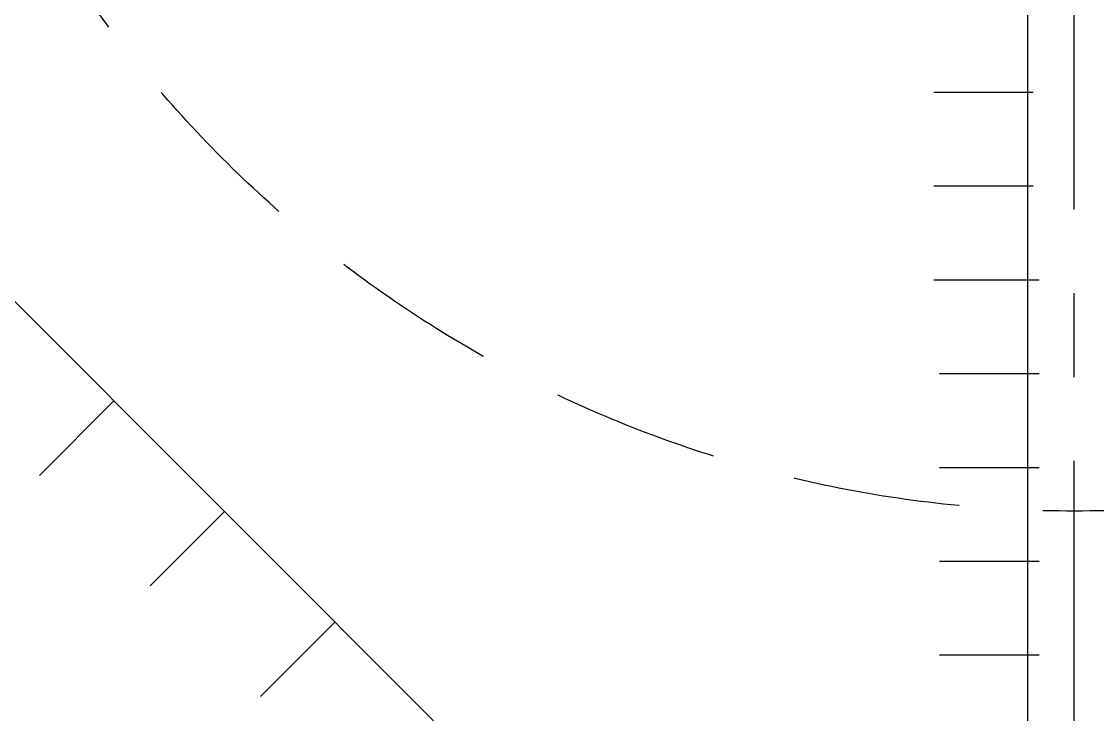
# Model space of a CAD drawing. Header units: millimetres. Extents: x -121190 to 167528, y -50070 to 22631.
# Drawn here: x 24641 to 25444, y 4125 to 4642 of the extents above; entities that cross this region are included whole.
import ezdxf

# ---------------------------------------------------------------- set-up
doc = ezdxf.new("R2010")
doc.units = ezdxf.units.MM
doc.header["$MEASUREMENT"] = 0
doc.linetypes.add('CENTER2', pattern=[1.125, 0.75, -0.125, 0.125, -0.125])
doc.linetypes.add('HIDDEN', pattern=[0.375, 0.25, -0.125])
for name, color, linetype in [('04.HIDDEN', 8, 'HIDDEN'), ('10.HATCH', 9, 'Continuous'), ('CDC.01.AXIS', 160, 'CENTER2')]:
    doc.layers.add(name, color=color, linetype=linetype)
doc.layers.add('CDC_03.BORDER', color=3, linetype='Continuous', lineweight=25)

msp = doc.modelspace()

# ---------------------------------------------------------------- linework, layer by layer
at = {"layer": '04.HIDDEN', "ltscale": 500}
msp.add_circle((25426.87, 5176.84), 900, dxfattribs=at)
at = {"layer": '10.HATCH', "ltscale": 10}
for p, q in [((25321.87, 4589.44), (25391.87, 4589.44)), ((25321.91, 4589.44), (25391.91, 4589.44)), ((25321.96, 4589.44), (25391.96, 4589.44)), ((25322, 4589.44), (25392, 4589.44)), ((25322.04, 4589.44), (25392.04, 4589.44)), ((25322.09, 4589.44), (25392.09, 4589.44)), ((25322.13, 4589.44), (25392.13, 4589.44)), ((25322.18, 4589.44), (25392.18, 4589.44)), ((25322.22, 4589.44), (25392.22, 4589.44)), ((25322.26, 4589.44), (25392.26, 4589.44)), ((25322.31, 4589.44), (25392.31, 4589.44)), ((25322.35, 4589.44), (25392.35, 4589.44)), ((25322.39, 4589.44), (25392.39, 4589.44)), ((25322.44, 4589.44), (25392.44, 4589.44)), ((25322.48, 4589.44), (25392.48, 4589.44)), ((25322.53, 4589.44), (25392.53, 4589.44)), ((25322.57, 4589.44), (25392.57, 4589.44)), ((25322.61, 4589.44), (25392.61, 4589.44)), ((25322.66, 4589.44), (25392.66, 4589.44)), ((25322.7, 4589.44), (25392.7, 4589.44)), ((25322.74, 4589.44), (25392.74, 4589.44)), ((25322.79, 4589.44), (25392.79, 4589.44)), ((25322.83, 4589.44), (25392.83, 4589.44)), ((25322.88, 4589.44), (25392.88, 4589.44)), ((25322.92, 4589.44), (25392.92, 4589.44)), ((25322.96, 4589.44), (25392.96, 4589.44)), ((25323.01, 4589.44), (25393.01, 4589.44)), ((25323.05, 4589.44), (25393.05, 4589.44)), ((25323.09, 4589.44), (25393.09, 4589.44)), ((25323.14, 4589.44), (25393.14, 4589.44)), ((25323.18, 4589.44), (25393.18, 4589.44)), ((25323.23, 4589.44), (25393.23, 4589.44)), ((25323.27, 4589.44), (25393.27, 4589.44)), ((25323.31, 4589.44), (25393.31, 4589.44)), ((25323.36, 4589.44), (25393.36, 4589.44)), ((25323.4, 4589.44), (25393.4, 4589.44)), ((25323.44, 4589.44), (25393.44, 4589.44)), ((25323.49, 4589.44), (25393.49, 4589.44)), ((25323.53, 4589.44), (25393.53, 4589.44)), ((25323.58, 4589.44), (25393.58, 4589.44)), ((25323.62, 4589.44), (25393.62, 4589.44)), ((25323.66, 4589.44), (25393.66, 4589.44)), ((25323.71, 4589.44), (25393.71, 4589.44)), ((25323.75, 4589.44), (25393.75, 4589.44)), ((25323.79, 4589.44), (25393.79, 4589.44)), ((25323.84, 4589.44), (25393.84, 4589.44)), ((25323.88, 4589.44), (25393.88, 4589.44)), ((25323.93, 4589.44), (25393.93, 4589.44)), ((25323.97, 4589.44), (25393.97, 4589.44)), ((25324.01, 4589.44), (25394.01, 4589.44)), ((25324.06, 4589.44), (25394.06, 4589.44)), ((25324.1, 4589.44), (25394.1, 4589.44)), ((25324.14, 4589.44), (25394.14, 4589.44)), ((25324.19, 4589.44), (25394.19, 4589.44)), ((25324.23, 4589.44), (25394.23, 4589.44)), ((25324.28, 4589.44), (25394.28, 4589.44)), ((25324.32, 4589.44), (25394.32, 4589.44)), ((25324.36, 4589.44), (25394.36, 4589.44)), ((25324.41, 4589.44), (25394.41, 4589.44)), ((25324.45, 4589.44), (25394.45, 4589.44)), ((25324.49, 4589.44), (25394.49, 4589.44)), ((25324.54, 4589.44), (25394.54, 4589.44)), ((25324.58, 4589.44), (25394.58, 4589.44)), ((25324.63, 4589.44), (25394.63, 4589.44)), ((25324.67, 4589.44), (25394.67, 4589.44)), ((25324.71, 4589.44), (25394.71, 4589.44)), ((25324.76, 4589.44), (25394.76, 4589.44)), ((25324.8, 4589.44), (25394.8, 4589.44)), ((25324.84, 4589.44), (25394.84, 4589.44)), ((25324.89, 4589.44), (25394.89, 4589.44)), ((25324.93, 4589.44), (25394.93, 4589.44)), ((25324.98, 4589.44), (25394.98, 4589.44)), ((25325.02, 4589.44), (25395.02, 4589.44)), ((25325.06, 4589.44), (25395.06, 4589.44)), ((25325.11, 4589.44), (25395.11, 4589.44)), ((25325.15, 4589.44), (25395.15, 4589.44)), ((25325.19, 4589.44), (25395.19, 4589.44)), ((25325.24, 4589.44), (25395.24, 4589.44)), ((25325.28, 4589.44), (25395.28, 4589.44)), ((25325.33, 4589.44), (25395.33, 4589.44)), ((25325.37, 4589.44), (25395.37, 4589.44)), ((25325.41, 4589.44), (25395.41, 4589.44)), ((25325.46, 4589.44), (25395.46, 4589.44)), ((25325.5, 4589.44), (25395.5, 4589.44)), ((25325.54, 4589.44), (25395.54, 4589.44)), ((25325.59, 4589.44), (25395.59, 4589.44)), ((25325.63, 4589.44), (25395.63, 4589.44)), ((25325.68, 4589.44), (25395.68, 4589.44)), ((25325.72, 4589.44), (25395.72, 4589.44)), ((25325.76, 4589.44), (25395.76, 4589.44)), ((25325.81, 4589.44), (25395.81, 4589.44)), ((25325.85, 4589.44), (25395.85, 4589.44)), ((25325.89, 4589.44), (25395.89, 4589.44)), ((25325.94, 4589.44), (25395.94, 4589.44)), ((25325.98, 4589.44), (25395.98, 4589.44)), ((25326.03, 4589.44), (25396.03, 4589.44)), ((25326.07, 4589.44), (25396.07, 4589.44)), ((25326.11, 4589.44), (25396.11, 4589.44)), ((25326.16, 4589.44), (25396.16, 4589.44)), ((25326.2, 4589.44), (25396.2, 4589.44)), ((25321.87, 4519.44), (25391.87, 4519.44)), ((25321.91, 4519.44), (25391.91, 4519.44)), ((25321.96, 4519.44), (25391.96, 4519.44)), ((25322, 4519.44), (25392, 4519.44)), ((25322.04, 4519.44), (25392.04, 4519.44)), ((25322.09, 4519.44), (25392.09, 4519.44)), ((25322.13, 4519.44), (25392.13, 4519.44)), ((25322.18, 4519.44), (25392.18, 4519.44)), ((25322.22, 4519.44), (25392.22, 4519.44)), ((25322.26, 4519.44), (25392.26, 4519.44)), ((25322.31, 4519.44), (25392.31, 4519.44)), ((25322.35, 4519.44), (25392.35, 4519.44)), ((25322.39, 4519.44), (25392.39, 4519.44)), ((25322.44, 4519.44), (25392.44, 4519.44)), ((25322.48, 4519.44), (25392.48, 4519.44)), ((25322.53, 4519.44), (25392.53, 4519.44)), ((25322.57, 4519.44), (25392.57, 4519.44)), ((25322.61, 4519.44), (25392.61, 4519.44)), ((25322.66, 4519.44), (25392.66, 4519.44)), ((25322.7, 4519.44), (25392.7, 4519.44)), ((25322.74, 4519.44), (25392.74, 4519.44)), ((25322.79, 4519.44), (25392.79, 4519.44)), ((25322.83, 4519.44), (25392.83, 4519.44)), ((25322.88, 4519.44), (25392.88, 4519.44)), ((25322.92, 4519.44), (25392.92, 4519.44)), ((25322.96, 4519.44), (25392.96, 4519.44)), ((25323.01, 4519.44), (25393.01, 4519.44)), ((25323.05, 4519.44), (25393.05, 4519.44)), ((25323.09, 4519.44), (25393.09, 4519.44)), ((25323.14, 4519.44), (25393.14, 4519.44)), ((25323.18, 4519.44), (25393.18, 4519.44)), ((25323.23, 4519.44), (25393.23, 4519.44)), ((25323.27, 4519.44), (25393.27, 4519.44)), ((25323.31, 4519.44), (25393.31, 4519.44)), ((25323.36, 4519.44), (25393.36, 4519.44)), ((25323.4, 4519.44), (25393.4, 4519.44)), ((25323.44, 4519.44), (25393.44, 4519.44)), ((25323.49, 4519.44), (25393.49, 4519.44)), ((25323.53, 4519.44), (25393.53, 4519.44)), ((25323.58, 4519.44), (25393.58, 4519.44)), ((25323.62, 4519.44), (25393.62, 4519.44)), ((25323.66, 4519.44), (25393.66, 4519.44)), ((25323.71, 4519.44), (25393.71, 4519.44)), ((25323.75, 4519.44), (25393.75, 4519.44)), ((25323.79, 4519.44), (25393.79, 4519.44)), ((25323.84, 4519.44), (25393.84, 4519.44)), ((25323.88, 4519.44), (25393.88, 4519.44)), ((25323.93, 4519.44), (25393.93, 4519.44)), ((25323.97, 4519.44), (25393.97, 4519.44)), ((25324.01, 4519.44), (25394.01, 4519.44)), ((25324.06, 4519.44), (25394.06, 4519.44)), ((25324.1, 4519.44), (25394.1, 4519.44)), ((25324.14, 4519.44), (25394.14, 4519.44)), ((25324.19, 4519.44), (25394.19, 4519.44)), ((25324.23, 4519.44), (25394.23, 4519.44)), ((25324.28, 4519.44), (25394.28, 4519.44)), ((25324.32, 4519.44), (25394.32, 4519.44)), ((25324.36, 4519.44), (25394.36, 4519.44)), ((25324.41, 4519.44), (25394.41, 4519.44)), ((25324.45, 4519.44), (25394.45, 4519.44)), ((25324.49, 4519.44), (25394.49, 4519.44)), ((25324.54, 4519.44), (25394.54, 4519.44)), ((25324.58, 4519.44), (25394.58, 4519.44)), ((25324.63, 4519.44), (25394.63, 4519.44)), ((25324.67, 4519.44), (25394.67, 4519.44)), ((25324.71, 4519.44), (25394.71, 4519.44)), ((25324.76, 4519.44), (25394.76, 4519.44)), ((25324.8, 4519.44), (25394.8, 4519.44)), ((25324.84, 4519.44), (25394.84, 4519.44)), ((25324.89, 4519.44), (25394.89, 4519.44)), ((25324.93, 4519.44), (25394.93, 4519.44)), ((25324.98, 4519.44), (25394.98, 4519.44)), ((25325.02, 4519.44), (25395.02, 4519.44)), ((25325.06, 4519.44), (25395.06, 4519.44)), ((25325.11, 4519.44), (25395.11, 4519.44)), ((25325.15, 4519.44), (25395.15, 4519.44)), ((25325.19, 4519.44), (25395.19, 4519.44)), ((25325.24, 4519.44), (25395.24, 4519.44)), ((25325.28, 4519.44), (25395.28, 4519.44)), ((25325.33, 4519.44), (25395.33, 4519.44)), ((25325.37, 4519.44), (25395.37, 4519.44)), ((25325.41, 4519.44), (25395.41, 4519.44)), ((25325.46, 4519.44), (25395.46, 4519.44)), ((25325.5, 4519.44), (25395.5, 4519.44)), ((25325.54, 4519.44), (25395.54, 4519.44)), ((25325.59, 4519.44), (25395.59, 4519.44)), ((25325.63, 4519.44), (25395.63, 4519.44)), ((25325.68, 4519.44), (25395.68, 4519.44)), ((25325.72, 4519.44), (25395.72, 4519.44)), ((25325.76, 4519.44), (25395.76, 4519.44)), ((25325.81, 4519.44), (25395.81, 4519.44)), ((25325.85, 4519.44), (25395.85, 4519.44)), ((25325.89, 4519.44), (25395.89, 4519.44)), ((25325.94, 4519.44), (25395.94, 4519.44)), ((25325.98, 4519.44), (25395.98, 4519.44)), ((25326.03, 4519.44), (25396.03, 4519.44)), ((25326.07, 4519.44), (25396.07, 4519.44)), ((25326.11, 4519.44), (25396.11, 4519.44)), ((25326.16, 4519.44), (25396.16, 4519.44)), ((25326.2, 4519.44), (25396.2, 4519.44)), ((25321.87, 4449.44), (25391.87, 4449.44)), ((25321.91, 4449.44), (25391.91, 4449.44)), ((25321.96, 4449.44), (25391.96, 4449.44)), ((25322, 4449.44), (25392, 4449.44)), ((25322.04, 4449.44), (25392.04, 4449.44)), ((25322.09, 4449.44), (25392.09, 4449.44)), ((25322.13, 4449.44), (25392.13, 4449.44)), ((25322.18, 4449.44), (25392.18, 4449.44)), ((25322.22, 4449.44), (25392.22, 4449.44)), ((25322.26, 4449.44), (25392.26, 4449.44)), ((25322.31, 4449.44), (25392.31, 4449.44)), ((25322.35, 4449.44), (25392.35, 4449.44)), ((25322.39, 4449.44), (25392.39, 4449.44)), ((25322.44, 4449.44), (25392.44, 4449.44)), ((25322.48, 4449.44), (25392.48, 4449.44)), ((25322.53, 4449.44), (25392.53, 4449.44)), ((25322.57, 4449.44), (25392.57, 4449.44)), ((25322.61, 4449.44), (25392.61, 4449.44)), ((25322.66, 4449.44), (25392.66, 4449.44)), ((25322.7, 4449.44), (25392.7, 4449.44)), ((25322.74, 4449.44), (25392.74, 4449.44)), ((25322.79, 4449.44), (25392.79, 4449.44)), ((25322.83, 4449.44), (25392.83, 4449.44)), ((25322.88, 4449.44), (25392.88, 4449.44)), ((25322.92, 4449.44), (25392.92, 4449.44)), ((25322.96, 4449.44), (25392.96, 4449.44)), ((25323.01, 4449.44), (25393.01, 4449.44)), ((25323.05, 4449.44), (25393.05, 4449.44)), ((25323.09, 4449.44), (25393.09, 4449.44)), ((25323.14, 4449.44), (25393.14, 4449.44)), ((25323.18, 4449.44), (25393.18, 4449.44)), ((25323.23, 4449.44), (25393.23, 4449.44)), ((25323.27, 4449.44), (25393.27, 4449.44)), ((25323.31, 4449.44), (25393.31, 4449.44)), ((25323.36, 4449.44), (25393.36, 4449.44)), ((25323.4, 4449.44), (25393.4, 4449.44)), ((25323.44, 4449.44), (25393.44, 4449.44)), ((25323.49, 4449.44), (25393.49, 4449.44)), ((25323.53, 4449.44), (25393.53, 4449.44)), ((25323.58, 4449.44), (25393.58, 4449.44)), ((25323.62, 4449.44), (25393.62, 4449.44)), ((25323.66, 4449.44), (25393.66, 4449.44)), ((25323.71, 4449.44), (25393.71, 4449.44)), ((25323.75, 4449.44), (25393.75, 4449.44)), ((25323.79, 4449.44), (25393.79, 4449.44)), ((25323.84, 4449.44), (25393.84, 4449.44)), ((25323.88, 4449.44), (25393.88, 4449.44)), ((25323.93, 4449.44), (25393.93, 4449.44)), ((25323.97, 4449.44), (25393.97, 4449.44)), ((25324.01, 4449.44), (25394.01, 4449.44)), ((25324.06, 4449.44), (25394.06, 4449.44)), ((25324.1, 4449.44), (25394.1, 4449.44)), ((25324.14, 4449.44), (25394.14, 4449.44)), ((25324.19, 4449.44), (25394.19, 4449.44)), ((25324.23, 4449.44), (25394.23, 4449.44)), ((25324.28, 4449.44), (25394.28, 4449.44)), ((25324.32, 4449.44), (25394.32, 4449.44)), ((25324.36, 4449.44), (25394.36, 4449.44)), ((25324.41, 4449.44), (25394.41, 4449.44)), ((25324.45, 4449.44), (25394.45, 4449.44)), ((25324.49, 4449.44), (25394.49, 4449.44)), ((25324.54, 4449.44), (25394.54, 4449.44)), ((25324.58, 4449.44), (25394.58, 4449.44)), ((25324.63, 4449.44), (25394.63, 4449.44)), ((25324.67, 4449.44), (25394.67, 4449.44)), ((25324.71, 4449.44), (25394.71, 4449.44)), ((25324.76, 4449.44), (25394.76, 4449.44)), ((25324.8, 4449.44), (25394.8, 4449.44)), ((25324.84, 4449.44), (25394.84, 4449.44)), ((25324.89, 4449.44), (25394.89, 4449.44)), ((25324.93, 4449.44), (25394.93, 4449.44)), ((25324.98, 4449.44), (25394.98, 4449.44)), ((25325.02, 4449.44), (25395.02, 4449.44)), ((25325.06, 4449.44), (25395.06, 4449.44)), ((25325.11, 4449.44), (25395.11, 4449.44)), ((25325.15, 4449.44), (25395.15, 4449.44)), ((25325.19, 4449.44), (25395.19, 4449.44)), ((25325.24, 4449.44), (25395.24, 4449.44)), ((25325.28, 4449.44), (25395.28, 4449.44)), ((25325.33, 4449.44), (25395.33, 4449.44)), ((25325.37, 4449.44), (25395.37, 4449.44)), ((25325.41, 4449.44), (25395.41, 4449.44)), ((25325.46, 4449.44), (25395.46, 4449.44)), ((25325.5, 4449.44), (25395.5, 4449.44)), ((25325.54, 4449.44), (25395.54, 4449.44)), ((25325.59, 4449.44), (25395.59, 4449.44)), ((25325.63, 4449.44), (25395.63, 4449.44)), ((25325.68, 4449.44), (25395.68, 4449.44)), ((25325.72, 4449.44), (25395.72, 4449.44)), ((25325.76, 4449.44), (25395.76, 4449.44)), ((25325.81, 4449.44), (25395.81, 4449.44)), ((25325.85, 4449.44), (25395.85, 4449.44)), ((25325.89, 4449.44), (25395.89, 4449.44)), ((25325.94, 4449.44), (25395.94, 4449.44)), ((25325.98, 4449.44), (25395.98, 4449.44)), ((25326.03, 4449.44), (25396.03, 4449.44)), ((25326.07, 4449.44), (25396.07, 4449.44)), ((25326.11, 4449.44), (25396.11, 4449.44)), ((25326.16, 4449.44), (25396.16, 4449.44)), ((25326.2, 4449.44), (25396.2, 4449.44)), ((25326.24, 4449.44), (25396.24, 4449.44)), ((25326.29, 4449.44), (25396.29, 4449.44)), ((25326.33, 4449.44), (25396.33, 4449.44)), ((25326.38, 4449.44), (25396.38, 4449.44)), ((25326.42, 4449.44), (25396.42, 4449.44)), ((25326.46, 4449.44), (25396.46, 4449.44)), ((25326.51, 4449.44), (25396.51, 4449.44)), ((25326.55, 4449.44), (25396.55, 4449.44)), ((25326.59, 4449.44), (25396.59, 4449.44)), ((25326.64, 4449.44), (25396.64, 4449.44)), ((25326.68, 4449.44), (25396.68, 4449.44)), ((25326.73, 4449.44), (25396.73, 4449.44)), ((25326.77, 4449.44), (25396.77, 4449.44)), ((25326.81, 4449.44), (25396.81, 4449.44)), ((25326.86, 4449.44), (25396.86, 4449.44)), ((25326.9, 4449.44), (25396.9, 4449.44)), ((25326.94, 4449.44), (25396.94, 4449.44)), ((25326.99, 4449.44), (25396.99, 4449.44)), ((25327.03, 4449.44), (25397.03, 4449.44)), ((25327.08, 4449.44), (25397.08, 4449.44)), ((25327.12, 4449.44), (25397.12, 4449.44)), ((25327.16, 4449.44), (25397.16, 4449.44)), ((25327.21, 4449.44), (25397.21, 4449.44)), ((25327.25, 4449.44), (25397.25, 4449.44)), ((25327.29, 4449.44), (25397.29, 4449.44)), ((25327.34, 4449.44), (25397.34, 4449.44)), ((25327.38, 4449.44), (25397.38, 4449.44)), ((25327.43, 4449.44), (25397.43, 4449.44)), ((25327.47, 4449.44), (25397.47, 4449.44)), ((25327.51, 4449.44), (25397.51, 4449.44)), ((25327.56, 4449.44), (25397.56, 4449.44)), ((25327.6, 4449.44), (25397.6, 4449.44)), ((25327.64, 4449.44), (25397.64, 4449.44)), ((25327.69, 4449.44), (25397.69, 4449.44)), ((25327.73, 4449.44), (25397.73, 4449.44)), ((25327.78, 4449.44), (25397.78, 4449.44)), ((25327.82, 4449.44), (25397.82, 4449.44)), ((25327.86, 4449.44), (25397.86, 4449.44)), ((25327.91, 4449.44), (25397.91, 4449.44)), ((25327.95, 4449.44), (25397.95, 4449.44)), ((25327.99, 4449.44), (25397.99, 4449.44)), ((25328.04, 4449.44), (25398.04, 4449.44)), ((25328.08, 4449.44), (25398.08, 4449.44)), ((25328.13, 4449.44), (25398.13, 4449.44)), ((25328.17, 4449.44), (25398.17, 4449.44)), ((25328.21, 4449.44), (25398.21, 4449.44)), ((25328.26, 4449.44), (25398.26, 4449.44)), ((25328.3, 4449.44), (25398.3, 4449.44)), ((25328.34, 4449.44), (25398.34, 4449.44)), ((25328.39, 4449.44), (25398.39, 4449.44)), ((25328.43, 4449.44), (25398.43, 4449.44)), ((25328.48, 4449.44), (25398.48, 4449.44)), ((25328.52, 4449.44), (25398.52, 4449.44)), ((25328.56, 4449.44), (25398.56, 4449.44)), ((25328.61, 4449.44), (25398.61, 4449.44)), ((25328.65, 4449.44), (25398.65, 4449.44)), ((25328.69, 4449.44), (25398.69, 4449.44)), ((25328.74, 4449.44), (25398.74, 4449.44)), ((25328.78, 4449.44), (25398.78, 4449.44)), ((25328.83, 4449.44), (25398.83, 4449.44)), ((25328.87, 4449.44), (25398.87, 4449.44)), ((25328.91, 4449.44), (25398.91, 4449.44)), ((25328.96, 4449.44), (25398.96, 4449.44)), ((25329, 4449.44), (25399, 4449.44)), ((25329.04, 4449.44), (25399.04, 4449.44)), ((25329.09, 4449.44), (25399.09, 4449.44)), ((25329.13, 4449.44), (25399.13, 4449.44)), ((25329.18, 4449.44), (25399.18, 4449.44)), ((25329.22, 4449.44), (25399.22, 4449.44)), ((25329.26, 4449.44), (25399.26, 4449.44)), ((25329.31, 4449.44), (25399.31, 4449.44)), ((25329.35, 4449.44), (25399.35, 4449.44)), ((25329.39, 4449.44), (25399.39, 4449.44)), ((25329.44, 4449.44), (25399.44, 4449.44)), ((25329.48, 4449.44), (25399.48, 4449.44)), ((25329.53, 4449.44), (25399.53, 4449.44)), ((25329.57, 4449.44), (25399.57, 4449.44)), ((25329.61, 4449.44), (25399.61, 4449.44)), ((25329.66, 4449.44), (25399.66, 4449.44)), ((25329.7, 4449.44), (25399.7, 4449.44)), ((25329.74, 4449.44), (25399.74, 4449.44)), ((25329.79, 4449.44), (25399.79, 4449.44)), ((25329.83, 4449.44), (25399.83, 4449.44)), ((25329.88, 4449.44), (25399.88, 4449.44)), ((25329.92, 4449.44), (25399.92, 4449.44)), ((25329.96, 4449.44), (25399.96, 4449.44)), ((25330.01, 4449.44), (25400.01, 4449.44)), ((25330.05, 4449.44), (25400.05, 4449.44)), ((25330.09, 4449.44), (25400.09, 4449.44)), ((25330.14, 4449.44), (25400.14, 4449.44)), ((25330.18, 4449.44), (25400.18, 4449.44)), ((25330.23, 4449.44), (25400.23, 4449.44)), ((25330.27, 4449.44), (25400.27, 4449.44)), ((25330.31, 4449.44), (25400.31, 4449.44)), ((25330.36, 4449.44), (25400.36, 4449.44)), ((25330.4, 4449.44), (25400.4, 4449.44)), ((25330.44, 4449.44), (25400.44, 4449.44)), ((25330.49, 4449.44), (25400.49, 4449.44)), ((25330.53, 4449.44), (25400.53, 4449.44)), ((25326.2, 4379.44), (25396.2, 4379.44)), ((25326.24, 4379.44), (25396.24, 4379.44)), ((25326.29, 4379.44), (25396.29, 4379.44)), ((25326.33, 4379.44), (25396.33, 4379.44)), ((25326.38, 4379.44), (25396.38, 4379.44)), ((25326.42, 4379.44), (25396.42, 4379.44)), ((25326.46, 4379.44), (25396.46, 4379.44)), ((25326.51, 4379.44), (25396.51, 4379.44)), ((25326.55, 4379.44), (25396.55, 4379.44)), ((25326.59, 4379.44), (25396.59, 4379.44)), ((25326.64, 4379.44), (25396.64, 4379.44)), ((25326.68, 4379.44), (25396.68, 4379.44)), ((25326.73, 4379.44), (25396.73, 4379.44)), ((25326.77, 4379.44), (25396.77, 4379.44)), ((25326.81, 4379.44), (25396.81, 4379.44)), ((25326.86, 4379.44), (25396.86, 4379.44)), ((25326.9, 4379.44), (25396.9, 4379.44)), ((25326.94, 4379.44), (25396.94, 4379.44)), ((25326.99, 4379.44), (25396.99, 4379.44)), ((25327.03, 4379.44), (25397.03, 4379.44)), ((25327.08, 4379.44), (25397.08, 4379.44)), ((25327.12, 4379.44), (25397.12, 4379.44)), ((25327.16, 4379.44), (25397.16, 4379.44)), ((25327.21, 4379.44), (25397.21, 4379.44)), ((25327.25, 4379.44), (25397.25, 4379.44)), ((25327.29, 4379.44), (25397.29, 4379.44)), ((25327.34, 4379.44), (25397.34, 4379.44)), ((25327.38, 4379.44), (25397.38, 4379.44)), ((25327.43, 4379.44), (25397.43, 4379.44)), ((25327.47, 4379.44), (25397.47, 4379.44)), ((25327.51, 4379.44), (25397.51, 4379.44)), ((25327.56, 4379.44), (25397.56, 4379.44)), ((25327.6, 4379.44), (25397.6, 4379.44)), ((25327.64, 4379.44), (25397.64, 4379.44)), ((25327.69, 4379.44), (25397.69, 4379.44)), ((25327.73, 4379.44), (25397.73, 4379.44)), ((25327.78, 4379.44), (25397.78, 4379.44)), ((25327.82, 4379.44), (25397.82, 4379.44)), ((25327.86, 4379.44), (25397.86, 4379.44)), ((25327.91, 4379.44), (25397.91, 4379.44)), ((25327.95, 4379.44), (25397.95, 4379.44)), ((25327.99, 4379.44), (25397.99, 4379.44)), ((25328.04, 4379.44), (25398.04, 4379.44)), ((25328.08, 4379.44), (25398.08, 4379.44)), ((25328.13, 4379.44), (25398.13, 4379.44)), ((25328.17, 4379.44), (25398.17, 4379.44)), ((25328.21, 4379.44), (25398.21, 4379.44)), ((25328.26, 4379.44), (25398.26, 4379.44)), ((25328.3, 4379.44), (25398.3, 4379.44)), ((25328.34, 4379.44), (25398.34, 4379.44)), ((25328.39, 4379.44), (25398.39, 4379.44)), ((25328.43, 4379.44), (25398.43, 4379.44)), ((25328.48, 4379.44), (25398.48, 4379.44)), ((25328.52, 4379.44), (25398.52, 4379.44)), ((25328.56, 4379.44), (25398.56, 4379.44)), ((25328.61, 4379.44), (25398.61, 4379.44)), ((25328.65, 4379.44), (25398.65, 4379.44)), ((25328.69, 4379.44), (25398.69, 4379.44)), ((25328.74, 4379.44), (25398.74, 4379.44)), ((25328.78, 4379.44), (25398.78, 4379.44)), ((25328.83, 4379.44), (25398.83, 4379.44)), ((25328.87, 4379.44), (25398.87, 4379.44)), ((25328.91, 4379.44), (25398.91, 4379.44)), ((25328.96, 4379.44), (25398.96, 4379.44)), ((25329, 4379.44), (25399, 4379.44)), ((25329.04, 4379.44), (25399.04, 4379.44)), ((25329.09, 4379.44), (25399.09, 4379.44)), ((25329.13, 4379.44), (25399.13, 4379.44)), ((25329.18, 4379.44), (25399.18, 4379.44)), ((25329.22, 4379.44), (25399.22, 4379.44)), ((25329.26, 4379.44), (25399.26, 4379.44)), ((25329.31, 4379.44), (25399.31, 4379.44)), ((25329.35, 4379.44), (25399.35, 4379.44)), ((25329.39, 4379.44), (25399.39, 4379.44)), ((25329.44, 4379.44), (25399.44, 4379.44)), ((25329.48, 4379.44), (25399.48, 4379.44)), ((25329.53, 4379.44), (25399.53, 4379.44)), ((25329.57, 4379.44), (25399.57, 4379.44)), ((25329.61, 4379.44), (25399.61, 4379.44)), ((25329.66, 4379.44), (25399.66, 4379.44)), ((25329.7, 4379.44), (25399.7, 4379.44)), ((25329.74, 4379.44), (25399.74, 4379.44)), ((25329.79, 4379.44), (25399.79, 4379.44)), ((25329.83, 4379.44), (25399.83, 4379.44)), ((25329.88, 4379.44), (25399.88, 4379.44)), ((25329.92, 4379.44), (25399.92, 4379.44)), ((25329.96, 4379.44), (25399.96, 4379.44)), ((25330.01, 4379.44), (25400.01, 4379.44)), ((25330.05, 4379.44), (25400.05, 4379.44)), ((25330.09, 4379.44), (25400.09, 4379.44)), ((25330.14, 4379.44), (25400.14, 4379.44)), ((25330.18, 4379.44), (25400.18, 4379.44)), ((25330.23, 4379.44), (25400.23, 4379.44)), ((25330.27, 4379.44), (25400.27, 4379.44)), ((25330.31, 4379.44), (25400.31, 4379.44)), ((25330.36, 4379.44), (25400.36, 4379.44)), ((25330.4, 4379.44), (25400.4, 4379.44)), ((25330.44, 4379.44), (25400.44, 4379.44)), ((25330.49, 4379.44), (25400.49, 4379.44)), ((25330.53, 4379.44), (25400.53, 4379.44)), ((24654.34, 4303.5), (24709.87, 4359.03)), ((25326.2, 4309.44), (25396.2, 4309.44)), ((25326.24, 4309.44), (25396.24, 4309.44)), ((25326.29, 4309.44), (25396.29, 4309.44)), ((25326.33, 4309.44), (25396.33, 4309.44)), ((25326.38, 4309.44), (25396.38, 4309.44)), ((25326.42, 4309.44), (25396.42, 4309.44)), ((25326.46, 4309.44), (25396.46, 4309.44)), ((25326.51, 4309.44), (25396.51, 4309.44)), ((25326.55, 4309.44), (25396.55, 4309.44)), ((25326.59, 4309.44), (25396.59, 4309.44)), ((25326.64, 4309.44), (25396.64, 4309.44)), ((25326.68, 4309.44), (25396.68, 4309.44)), ((25326.73, 4309.44), (25396.73, 4309.44)), ((25326.77, 4309.44), (25396.77, 4309.44)), ((25326.81, 4309.44), (25396.81, 4309.44)), ((25326.86, 4309.44), (25396.86, 4309.44)), ((25326.9, 4309.44), (25396.9, 4309.44)), ((25326.94, 4309.44), (25396.94, 4309.44)), ((25326.99, 4309.44), (25396.99, 4309.44)), ((25327.03, 4309.44), (25397.03, 4309.44)), ((25327.08, 4309.44), (25397.08, 4309.44)), ((25327.12, 4309.44), (25397.12, 4309.44)), ((25327.16, 4309.44), (25397.16, 4309.44)), ((25327.21, 4309.44), (25397.21, 4309.44)), ((25327.25, 4309.44), (25397.25, 4309.44)), ((25327.29, 4309.44), (25397.29, 4309.44)), ((25327.34, 4309.44), (25397.34, 4309.44)), ((25327.38, 4309.44), (25397.38, 4309.44)), ((25327.43, 4309.44), (25397.43, 4309.44)), ((25327.47, 4309.44), (25397.47, 4309.44)), ((25327.51, 4309.44), (25397.51, 4309.44)), ((25327.56, 4309.44), (25397.56, 4309.44)), ((25327.6, 4309.44), (25397.6, 4309.44)), ((25327.64, 4309.44), (25397.64, 4309.44)), ((25327.69, 4309.44), (25397.69, 4309.44)), ((25327.73, 4309.44), (25397.73, 4309.44)), ((25327.78, 4309.44), (25397.78, 4309.44)), ((25327.82, 4309.44), (25397.82, 4309.44)), ((25327.86, 4309.44), (25397.86, 4309.44)), ((25327.91, 4309.44), (25397.91, 4309.44)), ((25327.95, 4309.44), (25397.95, 4309.44)), ((25327.99, 4309.44), (25397.99, 4309.44)), ((25328.04, 4309.44), (25398.04, 4309.44)), ((25328.08, 4309.44), (25398.08, 4309.44)), ((25328.13, 4309.44), (25398.13, 4309.44)), ((25328.17, 4309.44), (25398.17, 4309.44)), ((25328.21, 4309.44), (25398.21, 4309.44)), ((25328.26, 4309.44), (25398.26, 4309.44)), ((25328.3, 4309.44), (25398.3, 4309.44)), ((25328.34, 4309.44), (25398.34, 4309.44)), ((25328.39, 4309.44), (25398.39, 4309.44)), ((25328.43, 4309.44), (25398.43, 4309.44)), ((25328.48, 4309.44), (25398.48, 4309.44)), ((25328.52, 4309.44), (25398.52, 4309.44)), ((25328.56, 4309.44), (25398.56, 4309.44)), ((25328.61, 4309.44), (25398.61, 4309.44)), ((25328.65, 4309.44), (25398.65, 4309.44)), ((25328.69, 4309.44), (25398.69, 4309.44)), ((25328.74, 4309.44), (25398.74, 4309.44)), ((25328.78, 4309.44), (25398.78, 4309.44)), ((25328.83, 4309.44), (25398.83, 4309.44)), ((25328.87, 4309.44), (25398.87, 4309.44)), ((25328.91, 4309.44), (25398.91, 4309.44)), ((25328.96, 4309.44), (25398.96, 4309.44)), ((25329, 4309.44), (25399, 4309.44)), ((25329.04, 4309.44), (25399.04, 4309.44)), ((25329.09, 4309.44), (25399.09, 4309.44)), ((25329.13, 4309.44), (25399.13, 4309.44)), ((25329.18, 4309.44), (25399.18, 4309.44)), ((25329.22, 4309.44), (25399.22, 4309.44)), ((25329.26, 4309.44), (25399.26, 4309.44)), ((25329.31, 4309.44), (25399.31, 4309.44)), ((25329.35, 4309.44), (25399.35, 4309.44)), ((25329.39, 4309.44), (25399.39, 4309.44)), ((25329.44, 4309.44), (25399.44, 4309.44)), ((25329.48, 4309.44), (25399.48, 4309.44)), ((25329.53, 4309.44), (25399.53, 4309.44)), ((25329.57, 4309.44), (25399.57, 4309.44)), ((25329.61, 4309.44), (25399.61, 4309.44)), ((25329.66, 4309.44), (25399.66, 4309.44)), ((25329.7, 4309.44), (25399.7, 4309.44)), ((25329.74, 4309.44), (25399.74, 4309.44)), ((25329.79, 4309.44), (25399.79, 4309.44)), ((25329.83, 4309.44), (25399.83, 4309.44)), ((25329.88, 4309.44), (25399.88, 4309.44)), ((25329.92, 4309.44), (25399.92, 4309.44)), ((25329.96, 4309.44), (25399.96, 4309.44)), ((25330.01, 4309.44), (25400.01, 4309.44)), ((25330.05, 4309.44), (25400.05, 4309.44)), ((25330.09, 4309.44), (25400.09, 4309.44)), ((25330.14, 4309.44), (25400.14, 4309.44)), ((25330.18, 4309.44), (25400.18, 4309.44)), ((25330.23, 4309.44), (25400.23, 4309.44)), ((25330.27, 4309.44), (25400.27, 4309.44)), ((25330.31, 4309.44), (25400.31, 4309.44)), ((25330.36, 4309.44), (25400.36, 4309.44)), ((25330.4, 4309.44), (25400.4, 4309.44)), ((25330.44, 4309.44), (25400.44, 4309.44)), ((25330.49, 4309.44), (25400.49, 4309.44)), ((25330.53, 4309.44), (25400.53, 4309.44)), ((24736.84, 4221.01), (24792.36, 4276.53)), ((25326.2, 4239.44), (25396.2, 4239.44)), ((25326.24, 4239.44), (25396.24, 4239.44)), ((25326.29, 4239.44), (25396.29, 4239.44)), ((25326.33, 4239.44), (25396.33, 4239.44)), ((25326.38, 4239.44), (25396.38, 4239.44)), ((25326.42, 4239.44), (25396.42, 4239.44)), ((25326.46, 4239.44), (25396.46, 4239.44)), ((25326.51, 4239.44), (25396.51, 4239.44)), ((25326.55, 4239.44), (25396.55, 4239.44)), ((25326.59, 4239.44), (25396.59, 4239.44)), ((25326.64, 4239.44), (25396.64, 4239.44)), ((25326.68, 4239.44), (25396.68, 4239.44)), ((25326.73, 4239.44), (25396.73, 4239.44)), ((25326.77, 4239.44), (25396.77, 4239.44)), ((25326.81, 4239.44), (25396.81, 4239.44)), ((25326.86, 4239.44), (25396.86, 4239.44)), ((25326.9, 4239.44), (25396.9, 4239.44)), ((25326.94, 4239.44), (25396.94, 4239.44)), ((25326.99, 4239.44), (25396.99, 4239.44)), ((25327.03, 4239.44), (25397.03, 4239.44)), ((25327.08, 4239.44), (25397.08, 4239.44)), ((25327.12, 4239.44), (25397.12, 4239.44)), ((25327.16, 4239.44), (25397.16, 4239.44)), ((25327.21, 4239.44), (25397.21, 4239.44)), ((25327.25, 4239.44), (25397.25, 4239.44)), ((25327.29, 4239.44), (25397.29, 4239.44)), ((25327.34, 4239.44), (25397.34, 4239.44)), ((25327.38, 4239.44), (25397.38, 4239.44)), ((25327.43, 4239.44), (25397.43, 4239.44)), ((25327.47, 4239.44), (25397.47, 4239.44)), ((25327.51, 4239.44), (25397.51, 4239.44)), ((25327.56, 4239.44), (25397.56, 4239.44)), ((25327.6, 4239.44), (25397.6, 4239.44)), ((25327.64, 4239.44), (25397.64, 4239.44)), ((25327.69, 4239.44), (25397.69, 4239.44)), ((25327.73, 4239.44), (25397.73, 4239.44)), ((25327.78, 4239.44), (25397.78, 4239.44)), ((25327.82, 4239.44), (25397.82, 4239.44)), ((25327.86, 4239.44), (25397.86, 4239.44)), ((25327.91, 4239.44), (25397.91, 4239.44)), ((25327.95, 4239.44), (25397.95, 4239.44)), ((25327.99, 4239.44), (25397.99, 4239.44)), ((25328.04, 4239.44), (25398.04, 4239.44)), ((25328.08, 4239.44), (25398.08, 4239.44)), ((25328.13, 4239.44), (25398.13, 4239.44)), ((25328.17, 4239.44), (25398.17, 4239.44)), ((25328.21, 4239.44), (25398.21, 4239.44)), ((25328.26, 4239.44), (25398.26, 4239.44)), ((25328.3, 4239.44), (25398.3, 4239.44)), ((25328.34, 4239.44), (25398.34, 4239.44)), ((25328.39, 4239.44), (25398.39, 4239.44)), ((25328.43, 4239.44), (25398.43, 4239.44)), ((25328.48, 4239.44), (25398.48, 4239.44)), ((25328.52, 4239.44), (25398.52, 4239.44)), ((25328.56, 4239.44), (25398.56, 4239.44)), ((25328.61, 4239.44), (25398.61, 4239.44)), ((25328.65, 4239.44), (25398.65, 4239.44)), ((25328.69, 4239.44), (25398.69, 4239.44)), ((25328.74, 4239.44), (25398.74, 4239.44)), ((25328.78, 4239.44), (25398.78, 4239.44)), ((25328.83, 4239.44), (25398.83, 4239.44)), ((25328.87, 4239.44), (25398.87, 4239.44)), ((25328.91, 4239.44), (25398.91, 4239.44)), ((25328.96, 4239.44), (25398.96, 4239.44)), ((25329, 4239.44), (25399, 4239.44)), ((25329.04, 4239.44), (25399.04, 4239.44)), ((25329.09, 4239.44), (25399.09, 4239.44)), ((25329.13, 4239.44), (25399.13, 4239.44)), ((25329.18, 4239.44), (25399.18, 4239.44)), ((25329.22, 4239.44), (25399.22, 4239.44)), ((25329.26, 4239.44), (25399.26, 4239.44)), ((25329.31, 4239.44), (25399.31, 4239.44)), ((25329.35, 4239.44), (25399.35, 4239.44)), ((25329.39, 4239.44), (25399.39, 4239.44)), ((25329.44, 4239.44), (25399.44, 4239.44)), ((25329.48, 4239.44), (25399.48, 4239.44)), ((25329.53, 4239.44), (25399.53, 4239.44)), ((25329.57, 4239.44), (25399.57, 4239.44)), ((25329.61, 4239.44), (25399.61, 4239.44)), ((25329.66, 4239.44), (25399.66, 4239.44)), ((25329.7, 4239.44), (25399.7, 4239.44)), ((25329.74, 4239.44), (25399.74, 4239.44)), ((25329.79, 4239.44), (25399.79, 4239.44)), ((25329.83, 4239.44), (25399.83, 4239.44)), ((25329.88, 4239.44), (25399.88, 4239.44)), ((25329.92, 4239.44), (25399.92, 4239.44)), ((25329.96, 4239.44), (25399.96, 4239.44)), ((25330.01, 4239.44), (25400.01, 4239.44)), ((25330.05, 4239.44), (25400.05, 4239.44)), ((25330.09, 4239.44), (25400.09, 4239.44)), ((25330.14, 4239.44), (25400.14, 4239.44)), ((25330.18, 4239.44), (25400.18, 4239.44)), ((25330.23, 4239.44), (25400.23, 4239.44)), ((25330.27, 4239.44), (25400.27, 4239.44)), ((25330.31, 4239.44), (25400.31, 4239.44)), ((25330.36, 4239.44), (25400.36, 4239.44)), ((25330.4, 4239.44), (25400.4, 4239.44)), ((25330.44, 4239.44), (25400.44, 4239.44)), ((25330.49, 4239.44), (25400.49, 4239.44)), ((25330.53, 4239.44), (25400.53, 4239.44)), ((24819.35, 4138.53), (24874.86, 4194.04)), ((24819.35, 4138.53), (24874.86, 4194.04)), ((25326.2, 4169.44), (25396.2, 4169.44)), ((25326.24, 4169.44), (25396.24, 4169.44)), ((25326.29, 4169.44), (25396.29, 4169.44)), ((25326.33, 4169.44), (25396.33, 4169.44)), ((25326.38, 4169.44), (25396.38, 4169.44)), ((25326.42, 4169.44), (25396.42, 4169.44)), ((25326.46, 4169.44), (25396.46, 4169.44)), ((25326.51, 4169.44), (25396.51, 4169.44)), ((25326.55, 4169.44), (25396.55, 4169.44)), ((25326.59, 4169.44), (25396.59, 4169.44)), ((25326.64, 4169.44), (25396.64, 4169.44)), ((25326.68, 4169.44), (25396.68, 4169.44)), ((25326.73, 4169.44), (25396.73, 4169.44)), ((25326.77, 4169.44), (25396.77, 4169.44)), ((25326.81, 4169.44), (25396.81, 4169.44)), ((25326.86, 4169.44), (25396.86, 4169.44)), ((25326.9, 4169.44), (25396.9, 4169.44)), ((25326.94, 4169.44), (25396.94, 4169.44)), ((25326.99, 4169.44), (25396.99, 4169.44)), ((25327.03, 4169.44), (25397.03, 4169.44)), ((25327.08, 4169.44), (25397.08, 4169.44)), ((25327.12, 4169.44), (25397.12, 4169.44)), ((25327.16, 4169.44), (25397.16, 4169.44)), ((25327.21, 4169.44), (25397.21, 4169.44)), ((25327.25, 4169.44), (25397.25, 4169.44)), ((25327.29, 4169.44), (25397.29, 4169.44)), ((25327.34, 4169.44), (25397.34, 4169.44)), ((25327.38, 4169.44), (25397.38, 4169.44)), ((25327.43, 4169.44), (25397.43, 4169.44)), ((25327.47, 4169.44), (25397.47, 4169.44)), ((25327.51, 4169.44), (25397.51, 4169.44)), ((25327.56, 4169.44), (25397.56, 4169.44)), ((25327.6, 4169.44), (25397.6, 4169.44)), ((25327.64, 4169.44), (25397.64, 4169.44)), ((25327.69, 4169.44), (25397.69, 4169.44)), ((25327.73, 4169.44), (25397.73, 4169.44)), ((25327.78, 4169.44), (25397.78, 4169.44)), ((25327.82, 4169.44), (25397.82, 4169.44)), ((25327.86, 4169.44), (25397.86, 4169.44)), ((25327.91, 4169.44), (25397.91, 4169.44)), ((25327.95, 4169.44), (25397.95, 4169.44)), ((25327.99, 4169.44), (25397.99, 4169.44)), ((25328.04, 4169.44), (25398.04, 4169.44)), ((25328.08, 4169.44), (25398.08, 4169.44)), ((25328.13, 4169.44), (25398.13, 4169.44)), ((25328.17, 4169.44), (25398.17, 4169.44)), ((25328.21, 4169.44), (25398.21, 4169.44)), ((25328.26, 4169.44), (25398.26, 4169.44)), ((25328.3, 4169.44), (25398.3, 4169.44)), ((25328.34, 4169.44), (25398.34, 4169.44)), ((25328.39, 4169.44), (25398.39, 4169.44)), ((25328.43, 4169.44), (25398.43, 4169.44)), ((25328.48, 4169.44), (25398.48, 4169.44)), ((25328.52, 4169.44), (25398.52, 4169.44)), ((25328.56, 4169.44), (25398.56, 4169.44)), ((25328.61, 4169.44), (25398.61, 4169.44)), ((25328.65, 4169.44), (25398.65, 4169.44)), ((25328.69, 4169.44), (25398.69, 4169.44)), ((25328.74, 4169.44), (25398.74, 4169.44)), ((25328.78, 4169.44), (25398.78, 4169.44)), ((25328.83, 4169.44), (25398.83, 4169.44)), ((25328.87, 4169.44), (25398.87, 4169.44)), ((25328.91, 4169.44), (25398.91, 4169.44)), ((25328.96, 4169.44), (25398.96, 4169.44)), ((25329, 4169.44), (25399, 4169.44)), ((25329.04, 4169.44), (25399.04, 4169.44)), ((25329.09, 4169.44), (25399.09, 4169.44)), ((25329.13, 4169.44), (25399.13, 4169.44)), ((25329.18, 4169.44), (25399.18, 4169.44)), ((25329.22, 4169.44), (25399.22, 4169.44)), ((25329.26, 4169.44), (25399.26, 4169.44)), ((25329.31, 4169.44), (25399.31, 4169.44)), ((25329.35, 4169.44), (25399.35, 4169.44)), ((25329.39, 4169.44), (25399.39, 4169.44)), ((25329.44, 4169.44), (25399.44, 4169.44)), ((25329.48, 4169.44), (25399.48, 4169.44)), ((25329.53, 4169.44), (25399.53, 4169.44)), ((25329.57, 4169.44), (25399.57, 4169.44)), ((25329.61, 4169.44), (25399.61, 4169.44)), ((25329.66, 4169.44), (25399.66, 4169.44)), ((25329.7, 4169.44), (25399.7, 4169.44)), ((25329.74, 4169.44), (25399.74, 4169.44)), ((25329.79, 4169.44), (25399.79, 4169.44)), ((25329.83, 4169.44), (25399.83, 4169.44)), ((25329.88, 4169.44), (25399.88, 4169.44)), ((25329.92, 4169.44), (25399.92, 4169.44)), ((25329.96, 4169.44), (25399.96, 4169.44)), ((25330.01, 4169.44), (25400.01, 4169.44)), ((25330.05, 4169.44), (25400.05, 4169.44)), ((25330.09, 4169.44), (25400.09, 4169.44)), ((25330.14, 4169.44), (25400.14, 4169.44)), ((25330.18, 4169.44), (25400.18, 4169.44)), ((25330.23, 4169.44), (25400.23, 4169.44)), ((25330.27, 4169.44), (25400.27, 4169.44)), ((25330.31, 4169.44), (25400.31, 4169.44)), ((25330.36, 4169.44), (25400.36, 4169.44)), ((25330.4, 4169.44), (25400.4, 4169.44)), ((25330.44, 4169.44), (25400.44, 4169.44)), ((25330.49, 4169.44), (25400.49, 4169.44)), ((25330.53, 4169.44), (25400.53, 4169.44))]:
    msp.add_line(p, q, dxfattribs=at)
at = {"layer": 'CDC.01.AXIS', "ltscale": 500}
msp.add_line((25426.35, 7126.84), (25426.35, 3226.84), dxfattribs=at)
at = {"layer": 'CDC_03.BORDER', "ltscale": 10}
for p, q in [((25391.87, 6676.84), (25391.87, 3676.84)), ((25391.87, 3677.19), (23926.87, 5141.84))]:
    msp.add_line(p, q, dxfattribs=at)
msp.add_circle((25426.87, 5176.84), 1500, dxfattribs=at)

doc.saveas('drawing.dxf')
